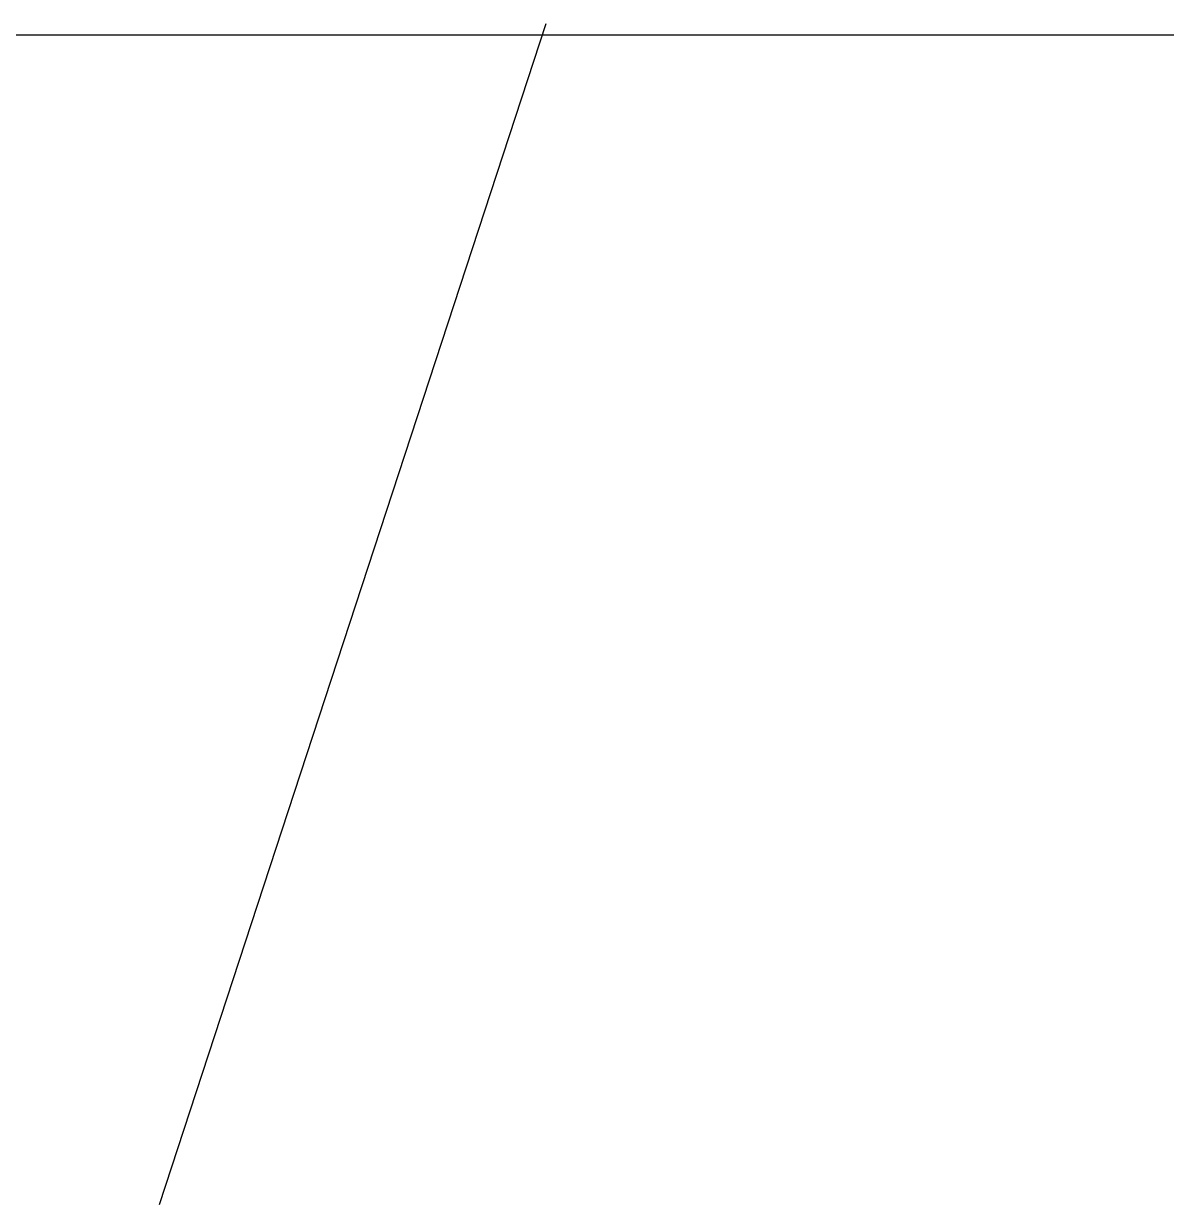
# Model space of a CAD drawing. Header units: millimetres. Extents: x 185 to 927, y 113 to 527.
# Drawn here: x 483.87 to 493.5, y 366.15 to 376.09 of the extents above; entities that cross this region are included whole.
import ezdxf

# ---------------------------------------------------------------- set-up
doc = ezdxf.new("R2010")
doc.units = ezdxf.units.MM

msp = doc.modelspace()

# ---------------------------------------------------------------- linework, layer by layer
for p, q in [((485.0163, 366.1493), (488.2725, 376.0931)), ((485.0163, 366.1493), (488.2725, 376.0931)), ((485.0163, 366.1493), (488.2725, 376.0931)), ((485.0163, 366.1493), (488.2725, 376.0931)), ((485.0163, 366.1493), (488.2725, 376.0931)), ((485.0163, 366.1493), (488.2725, 376.0931)), ((485.0163, 366.1493), (488.2725, 376.0931)), ((485.0163, 366.1493), (488.2725, 376.0931)), ((485.0163, 366.1493), (488.2725, 376.0931)), ((485.0163, 366.1493), (488.2725, 376.0931)), ((485.0163, 366.1493), (488.2725, 376.0931)), ((485.0163, 366.1493), (488.2725, 376.0931)), ((485.0163, 366.1493), (488.2725, 376.0931)), ((485.0163, 366.1493), (488.2725, 376.0931)), ((485.0163, 366.1493), (488.2725, 376.0931)), ((485.0163, 366.1493), (488.2725, 376.0931)), ((485.0163, 366.1493), (488.2725, 376.0931)), ((485.0163, 366.1493), (488.2725, 376.0931)), ((485.0163, 366.1493), (488.2725, 376.0931)), ((485.0163, 366.1493), (488.2725, 376.0931)), ((485.0163, 366.1493), (488.2725, 376.0931)), ((485.0163, 366.1493), (488.2725, 376.0931)), ((485.0163, 366.1493), (488.2725, 376.0931)), ((485.0163, 366.1493), (488.2725, 376.0931)), ((485.0163, 366.1493), (488.2725, 376.0931)), ((485.0163, 366.1493), (488.2725, 376.0931)), ((485.0163, 366.1493), (488.2725, 376.0931)), ((485.0163, 366.1493), (488.2725, 376.0931)), ((485.0163, 366.1493), (488.2725, 376.0931)), ((485.0163, 366.1493), (488.2725, 376.0931)), ((485.0163, 366.1493), (488.2725, 376.0931)), ((485.0163, 366.1493), (488.2725, 376.0931)), ((485.0163, 366.1493), (488.2725, 376.0931)), ((485.0163, 366.1493), (488.2725, 376.0931)), ((485.0163, 366.1493), (488.2725, 376.0931)), ((485.0163, 366.1493), (488.2725, 376.0931)), ((485.0163, 366.1493), (488.2725, 376.0931)), ((485.0163, 366.1493), (488.2725, 376.0931)), ((485.0163, 366.1493), (488.2725, 376.0931)), ((485.0163, 366.1493), (488.2725, 376.0931)), ((485.0163, 366.1493), (488.2725, 376.0931)), ((485.0163, 366.1493), (488.2725, 376.0931)), ((485.0163, 366.1493), (488.2725, 376.0931)), ((485.0163, 366.1493), (488.2725, 376.0931)), ((485.0163, 366.1493), (488.2725, 376.0931)), ((485.0163, 366.1493), (488.2725, 376.0931)), ((485.0163, 366.1493), (488.2725, 376.0931)), ((485.0163, 366.1493), (488.2725, 376.0931)), ((485.0163, 366.1493), (488.2725, 376.0931)), ((485.0163, 366.1493), (488.2725, 376.0931)), ((485.0163, 366.1493), (488.2725, 376.0931)), ((485.0163, 366.1493), (488.2725, 376.0931)), ((485.0163, 366.1493), (488.2725, 376.0931)), ((485.0163, 366.1493), (488.2725, 376.0931)), ((485.0163, 366.1493), (488.2725, 376.0931)), ((485.0163, 366.1493), (488.2725, 376.0931)), ((485.0163, 366.1493), (488.2725, 376.0931)), ((485.0163, 366.1493), (488.2725, 376.0931)), ((485.0163, 366.1493), (488.2725, 376.0931)), ((485.0163, 366.1493), (488.2725, 376.0931)), ((485.0163, 366.1493), (488.2725, 376.0931)), ((485.0163, 366.1493), (488.2725, 376.0931)), ((485.0163, 366.1493), (488.2725, 376.0931)), ((485.0163, 366.1493), (488.2725, 376.0931)), ((485.0163, 366.1493), (488.2725, 376.0931)), ((485.0163, 366.1493), (488.2725, 376.0931)), ((485.0163, 366.1493), (488.2725, 376.0931)), ((485.0163, 366.1493), (488.2725, 376.0931)), ((485.0163, 366.1493), (488.2725, 376.0931)), ((485.0163, 366.1493), (488.2725, 376.0931)), ((485.0163, 366.1493), (488.2725, 376.0931)), ((485.0163, 366.1493), (488.2725, 376.0931)), ((485.0163, 366.1493), (488.2725, 376.0931)), ((485.0163, 366.1493), (488.2725, 376.0931)), ((485.0163, 366.1493), (488.2725, 376.0931)), ((485.0163, 366.1493), (488.2725, 376.0931)), ((485.0163, 366.1493), (488.2725, 376.0931)), ((485.0163, 366.1493), (488.2725, 376.0931)), ((485.0163, 366.1493), (488.2725, 376.0931)), ((485.0163, 366.1493), (488.2725, 376.0931)), ((485.0163, 366.1493), (488.2725, 376.0931)), ((485.0163, 366.1493), (488.2725, 376.0931)), ((485.0163, 366.1493), (488.2725, 376.0931)), ((485.0163, 366.1493), (488.2725, 376.0931)), ((485.0163, 366.1493), (488.2725, 376.0931)), ((485.0163, 366.1493), (488.2725, 376.0931)), ((485.0163, 366.1493), (488.2725, 376.0931)), ((485.0163, 366.1493), (488.2725, 376.0931)), ((485.0163, 366.1493), (488.2725, 376.0931)), ((485.0163, 366.1493), (488.2725, 376.0931)), ((485.0163, 366.1493), (488.2725, 376.0931)), ((485.0163, 366.1493), (488.2725, 376.0931)), ((485.0163, 366.1493), (488.2725, 376.0931)), ((485.0163, 366.1493), (488.2725, 376.0931)), ((485.0163, 366.1493), (488.2725, 376.0931)), ((485.0163, 366.1493), (488.2725, 376.0931)), ((485.0163, 366.1493), (488.2725, 376.0931)), ((485.0163, 366.1493), (488.2725, 376.0931)), ((485.0163, 366.1493), (488.2725, 376.0931)), ((485.0163, 366.1493), (488.2725, 376.0931)), ((485.0163, 366.1493), (488.2725, 376.0931)), ((485.0163, 366.1493), (488.2725, 376.0931)), ((485.0163, 366.1493), (488.2725, 376.0931)), ((485.0163, 366.1493), (488.2725, 376.0931)), ((485.0163, 366.1493), (488.2725, 376.0931)), ((485.0163, 366.1493), (488.2725, 376.0931)), ((485.0163, 366.1493), (488.2725, 376.0931)), ((485.0163, 366.1493), (488.2725, 376.0931)), ((485.0163, 366.1493), (488.2725, 376.0931)), ((485.0163, 366.1493), (488.2725, 376.0931)), ((485.0163, 366.1493), (488.2725, 376.0931)), ((485.0163, 366.1493), (488.2725, 376.0931)), ((485.0163, 366.1493), (488.2725, 376.0931)), ((485.0163, 366.1493), (488.2725, 376.0931)), ((485.0163, 366.1493), (488.2725, 376.0931)), ((485.0163, 366.1493), (488.2725, 376.0931)), ((485.0163, 366.1493), (488.2725, 376.0931)), ((485.0163, 366.1493), (488.2725, 376.0931)), ((485.0163, 366.1493), (488.2725, 376.0931)), ((485.0163, 366.1493), (488.2725, 376.0931)), ((485.0163, 366.1493), (488.2725, 376.0931)), ((485.0163, 366.1493), (488.2725, 376.0931)), ((485.0163, 366.1493), (488.2725, 376.0931)), ((485.0163, 366.1493), (488.2725, 376.0931)), ((485.0163, 366.1493), (488.2725, 376.0931)), ((485.0163, 366.1493), (488.2725, 376.0931)), ((485.0163, 366.1493), (488.2725, 376.0931)), ((485.0163, 366.1493), (488.2725, 376.0931)), ((485.0163, 366.1493), (488.2725, 376.0931)), ((485.0163, 366.1493), (488.2725, 376.0931)), ((485.0163, 366.1493), (488.2725, 376.0931)), ((485.0163, 366.1493), (488.2725, 376.0931)), ((485.0163, 366.1493), (488.2725, 376.0931)), ((485.0163, 366.1493), (488.2725, 376.0931)), ((485.0163, 366.1493), (488.2725, 376.0931)), ((485.0163, 366.1493), (488.2725, 376.0931)), ((485.0163, 366.1493), (488.2725, 376.0931)), ((485.0163, 366.1493), (488.2725, 376.0931)), ((485.0163, 366.1493), (488.2725, 376.0931)), ((485.0163, 366.1493), (488.2725, 376.0931)), ((485.0163, 366.1493), (488.2725, 376.0931)), ((485.0163, 366.1493), (488.2725, 376.0931)), ((485.0163, 366.1493), (488.2725, 376.0931)), ((485.0163, 366.1493), (488.2725, 376.0931)), ((485.0163, 366.1493), (488.2725, 376.0931)), ((485.0163, 366.1493), (488.2725, 376.0931)), ((485.0163, 366.1493), (488.2725, 376.0931)), ((485.0163, 366.1493), (488.2725, 376.0931)), ((485.0163, 366.1493), (488.2725, 376.0931)), ((485.0163, 366.1493), (488.2725, 376.0931)), ((485.0163, 366.1493), (488.2725, 376.0931)), ((485.0163, 366.1493), (488.2725, 376.0931)), ((485.0163, 366.1493), (488.2725, 376.0931)), ((485.0163, 366.1493), (488.2725, 376.0931)), ((485.0163, 366.1493), (488.2725, 376.0931)), ((485.0163, 366.1493), (488.2725, 376.0931)), ((485.0163, 366.1493), (488.2725, 376.0931)), ((485.0163, 366.1493), (488.2725, 376.0931)), ((485.0163, 366.1493), (488.2725, 376.0931)), ((485.0163, 366.1493), (488.2725, 376.0931)), ((485.0163, 366.1493), (488.2725, 376.0931)), ((485.0163, 366.1493), (488.2725, 376.0931)), ((485.0163, 366.1493), (488.2725, 376.0931)), ((485.0163, 366.1493), (488.2725, 376.0931)), ((485.0163, 366.1493), (488.2725, 376.0931)), ((485.0163, 366.1493), (488.2725, 376.0931)), ((485.0163, 366.1493), (488.2725, 376.0931)), ((485.0163, 366.1493), (488.2725, 376.0931)), ((485.0163, 366.1493), (488.2725, 376.0931)), ((485.0163, 366.1493), (488.2725, 376.0931)), ((485.0163, 366.1493), (488.2725, 376.0931)), ((485.0163, 366.1493), (488.2725, 376.0931)), ((485.0163, 366.1493), (488.2725, 376.0931)), ((485.0163, 366.1493), (488.2725, 376.0931)), ((485.0163, 366.1493), (488.2725, 376.0931)), ((485.0163, 366.1493), (488.2725, 376.0931)), ((485.0163, 366.1493), (488.2725, 376.0931)), ((485.0163, 366.1493), (488.2725, 376.0931)), ((485.0163, 366.1493), (488.2725, 376.0931)), ((485.0163, 366.1493), (488.2725, 376.0931)), ((485.0163, 366.1493), (488.2725, 376.0931)), ((485.0163, 366.1493), (488.2725, 376.0931)), ((485.0163, 366.1493), (488.2725, 376.0931)), ((485.0163, 366.1493), (488.2725, 376.0931)), ((485.0163, 366.1493), (488.2725, 376.0931)), ((485.0163, 366.1493), (488.2725, 376.0931)), ((485.0163, 366.1493), (488.2725, 376.0931)), ((485.0163, 366.1493), (488.2725, 376.0931)), ((485.0163, 366.1493), (488.2725, 376.0931)), ((485.0163, 366.1493), (488.2725, 376.0931)), ((485.0163, 366.1493), (488.2725, 376.0931)), ((485.0163, 366.1493), (488.2725, 376.0931)), ((485.0163, 366.1493), (488.2725, 376.0931)), ((485.0163, 366.1493), (488.2725, 376.0931)), ((485.0163, 366.1493), (488.2725, 376.0931)), ((485.0163, 366.1493), (488.2725, 376.0931)), ((485.0163, 366.1493), (488.2725, 376.0931)), ((485.0163, 366.1493), (488.2725, 376.0931)), ((485.0163, 366.1493), (488.2725, 376.0931)), ((485.0163, 366.1493), (488.2725, 376.0931)), ((485.0163, 366.1493), (488.2725, 376.0931)), ((485.0163, 366.1493), (488.2725, 376.0931)), ((485.0163, 366.1493), (488.2725, 376.0931)), ((485.0163, 366.1493), (488.2725, 376.0931)), ((485.0163, 366.1493), (488.2725, 376.0931)), ((485.0163, 366.1493), (488.2725, 376.0931)), ((485.0163, 366.1493), (488.2725, 376.0931)), ((485.0163, 366.1493), (488.2725, 376.0931)), ((485.0163, 366.1493), (488.2725, 376.0931)), ((485.0163, 366.1493), (488.2725, 376.0931)), ((485.0163, 366.1493), (488.2725, 376.0931)), ((485.0163, 366.1493), (488.2725, 376.0931)), ((485.0163, 366.1493), (488.2725, 376.0931)), ((485.0163, 366.1493), (488.2725, 376.0931)), ((485.0163, 366.1493), (488.2725, 376.0931)), ((485.0163, 366.1493), (488.2725, 376.0931)), ((485.0163, 366.1493), (488.2725, 376.0931)), ((485.0163, 366.1493), (488.2725, 376.0931)), ((485.0163, 366.1493), (488.2725, 376.0931)), ((485.0163, 366.1493), (488.2725, 376.0931)), ((485.0163, 366.1493), (488.2725, 376.0931)), ((485.0163, 366.1493), (488.2725, 376.0931)), ((485.0163, 366.1493), (488.2725, 376.0931)), ((485.0163, 366.1493), (488.2725, 376.0931)), ((485.0163, 366.1493), (488.2725, 376.0931)), ((485.0163, 366.1493), (488.2725, 376.0931)), ((485.0163, 366.1493), (488.2725, 376.0931)), ((485.0163, 366.1493), (488.2725, 376.0931)), ((485.0163, 366.1493), (488.2725, 376.0931)), ((485.0163, 366.1493), (488.2725, 376.0931)), ((485.0163, 366.1493), (488.2725, 376.0931)), ((485.0163, 366.1493), (488.2725, 376.0931)), ((485.0163, 366.1493), (488.2725, 376.0931)), ((485.0163, 366.1493), (488.2725, 376.0931)), ((485.0163, 366.1493), (488.2725, 376.0931)), ((485.0163, 366.1493), (488.2725, 376.0931)), ((485.0163, 366.1493), (488.2725, 376.0931)), ((485.0163, 366.1493), (488.2725, 376.0931)), ((485.0163, 366.1493), (488.2725, 376.0931)), ((485.0163, 366.1493), (488.2725, 376.0931)), ((485.0163, 366.1493), (488.2725, 376.0931)), ((485.0163, 366.1493), (488.2725, 376.0931)), ((485.0163, 366.1493), (488.2725, 376.0931)), ((485.0163, 366.1493), (488.2725, 376.0931)), ((485.0163, 366.1493), (488.2725, 376.0931)), ((485.0163, 366.1493), (488.2725, 376.0931)), ((485.0163, 366.1493), (488.2725, 376.0931)), ((485.0163, 366.1493), (488.2725, 376.0931)), ((485.0163, 366.1493), (488.2725, 376.0931)), ((485.0163, 366.1493), (488.2725, 376.0931)), ((485.0163, 366.1493), (488.2725, 376.0931)), ((485.0163, 366.1493), (488.2725, 376.0931)), ((485.0163, 366.1493), (488.2725, 376.0931)), ((485.0163, 366.1493), (488.2725, 376.0931)), ((485.0163, 366.1493), (488.2725, 376.0931)), ((485.0163, 366.1493), (488.2725, 376.0931)), ((485.0163, 366.1493), (488.2725, 376.0931)), ((485.0163, 366.1493), (488.2725, 376.0931)), ((485.0163, 366.1493), (488.2725, 376.0931)), ((485.0163, 366.1493), (488.2725, 376.0931)), ((485.0163, 366.1493), (488.2725, 376.0931)), ((485.0163, 366.1493), (488.2725, 376.0931)), ((485.0163, 366.1493), (488.2725, 376.0931)), ((485.0163, 366.1493), (488.2725, 376.0931)), ((485.0163, 366.1493), (488.2725, 376.0931)), ((485.0163, 366.1493), (488.2725, 376.0931)), ((485.0163, 366.1493), (488.2725, 376.0931)), ((485.0163, 366.1493), (488.2725, 376.0931)), ((485.0163, 366.1493), (488.2725, 376.0931)), ((485.0163, 366.1493), (488.2725, 376.0931)), ((485.0163, 366.1493), (488.2725, 376.0931)), ((485.0163, 366.1493), (488.2725, 376.0931)), ((485.0163, 366.1493), (488.2725, 376.0931)), ((485.0163, 366.1493), (488.2725, 376.0931)), ((485.0163, 366.1493), (488.2725, 376.0931)), ((485.0163, 366.1493), (488.2725, 376.0931)), ((485.0163, 366.1493), (488.2725, 376.0931)), ((485.0163, 366.1493), (488.2725, 376.0931)), ((485.0163, 366.1493), (488.2725, 376.0931)), ((485.0163, 366.1493), (488.2725, 376.0931)), ((485.0163, 366.1493), (488.2725, 376.0931)), ((485.0163, 366.1493), (488.2725, 376.0931)), ((485.0163, 366.1493), (488.2725, 376.0931)), ((485.0163, 366.1493), (488.2725, 376.0931)), ((485.0163, 366.1493), (488.2725, 376.0931)), ((485.0163, 366.1493), (488.2725, 376.0931)), ((485.0163, 366.1493), (488.2725, 376.0931)), ((485.0163, 366.1493), (488.2725, 376.0931)), ((485.0163, 366.1493), (488.2725, 376.0931)), ((485.0163, 366.1493), (488.2725, 376.0931)), ((485.0163, 366.1493), (488.2725, 376.0931)), ((485.0163, 366.1493), (488.2725, 376.0931)), ((485.0163, 366.1493), (488.2725, 376.0931)), ((485.0163, 366.1493), (488.2725, 376.0931)), ((485.0163, 366.1493), (488.2725, 376.0931)), ((485.0163, 366.1493), (488.2725, 376.0931)), ((485.0163, 366.1493), (488.2725, 376.0931)), ((485.0163, 366.1493), (488.2725, 376.0931)), ((485.0163, 366.1493), (488.2725, 376.0931)), ((485.0163, 366.1493), (488.2725, 376.0931)), ((485.0163, 366.1493), (488.2725, 376.0931)), ((485.0163, 366.1493), (488.2725, 376.0931)), ((485.0163, 366.1493), (488.2725, 376.0931)), ((485.0163, 366.1493), (488.2725, 376.0931)), ((485.0163, 366.1493), (488.2725, 376.0931)), ((485.0163, 366.1493), (488.2725, 376.0931)), ((485.0163, 366.1493), (488.2725, 376.0931)), ((485.0163, 366.1493), (488.2725, 376.0931)), ((485.0163, 366.1493), (488.2725, 376.0931)), ((485.0163, 366.1493), (488.2725, 376.0931)), ((485.0163, 366.1493), (488.2725, 376.0931)), ((485.0163, 366.1493), (488.2725, 376.0931)), ((485.0163, 366.1493), (488.2725, 376.0931)), ((485.0163, 366.1493), (488.2725, 376.0931)), ((485.0163, 366.1493), (488.2725, 376.0931)), ((485.0163, 366.1493), (488.2725, 376.0931)), ((485.0163, 366.1493), (488.2725, 376.0931)), ((485.0163, 366.1493), (488.2725, 376.0931)), ((485.0163, 366.1493), (488.2725, 376.0931)), ((485.0163, 366.1493), (488.2725, 376.0931)), ((485.0163, 366.1493), (488.2725, 376.0931)), ((485.0163, 366.1493), (488.2725, 376.0931)), ((485.0163, 366.1493), (488.2725, 376.0931)), ((485.0163, 366.1493), (488.2725, 376.0931)), ((485.0163, 366.1493), (488.2725, 376.0931)), ((485.0163, 366.1493), (488.2725, 376.0931)), ((485.0163, 366.1493), (488.2725, 376.0931)), ((485.0163, 366.1493), (488.2725, 376.0931)), ((485.0163, 366.1493), (488.2725, 376.0931)), ((485.0163, 366.1493), (488.2725, 376.0931)), ((485.0163, 366.1493), (488.2725, 376.0931)), ((485.0163, 366.1493), (488.2725, 376.0931)), ((485.0163, 366.1493), (488.2725, 376.0931)), ((485.0163, 366.1493), (488.2725, 376.0931)), ((485.0163, 366.1493), (488.2725, 376.0931)), ((485.0163, 366.1493), (488.2725, 376.0931)), ((485.0163, 366.1493), (488.2725, 376.0931)), ((485.0163, 366.1493), (488.2725, 376.0931)), ((485.0163, 366.1493), (488.2725, 376.0931)), ((485.0163, 366.1493), (488.2725, 376.0931)), ((485.0163, 366.1493), (488.2725, 376.0931)), ((485.0163, 366.1493), (488.2725, 376.0931)), ((485.0163, 366.1493), (488.2725, 376.0931)), ((485.0163, 366.1493), (488.2725, 376.0931)), ((485.0163, 366.1493), (488.2725, 376.0931)), ((485.0163, 366.1493), (488.2725, 376.0931)), ((485.0163, 366.1493), (488.2725, 376.0931)), ((485.0163, 366.1493), (488.2725, 376.0931)), ((485.0163, 366.1493), (488.2725, 376.0931)), ((485.0163, 366.1493), (488.2725, 376.0931)), ((485.0163, 366.1493), (488.2725, 376.0931)), ((485.0163, 366.1493), (488.2725, 376.0931)), ((485.0163, 366.1493), (488.2725, 376.0931)), ((485.0163, 366.1493), (488.2725, 376.0931)), ((485.0163, 366.1493), (488.2725, 376.0931)), ((485.0163, 366.1493), (488.2725, 376.0931)), ((485.0163, 366.1493), (488.2725, 376.0931)), ((485.0163, 366.1493), (488.2725, 376.0931)), ((485.0163, 366.1493), (488.2725, 376.0931)), ((485.0163, 366.1493), (488.2725, 376.0931)), ((485.0163, 366.1493), (488.2725, 376.0931)), ((485.0163, 366.1493), (488.2725, 376.0931)), ((485.0163, 366.1493), (488.2725, 376.0931)), ((485.0163, 366.1493), (488.2725, 376.0931)), ((485.0163, 366.1493), (488.2725, 376.0931)), ((485.0163, 366.1493), (488.2725, 376.0931)), ((485.0163, 366.1493), (488.2725, 376.0931)), ((485.0163, 366.1493), (488.2725, 376.0931)), ((485.0163, 366.1493), (488.2725, 376.0931)), ((485.0163, 366.1493), (488.2725, 376.0931)), ((485.0163, 366.1493), (488.2725, 376.0931)), ((485.0163, 366.1493), (488.2725, 376.0931)), ((485.0163, 366.1493), (488.2725, 376.0931)), ((485.0163, 366.1493), (488.2725, 376.0931)), ((485.0163, 366.1493), (488.2725, 376.0931)), ((485.0163, 366.1493), (488.2725, 376.0931)), ((485.0163, 366.1493), (488.2725, 376.0931)), ((485.0163, 366.1493), (488.2725, 376.0931)), ((485.0163, 366.1493), (488.2725, 376.0931)), ((485.0163, 366.1493), (488.2725, 376.0931)), ((485.0163, 366.1493), (488.2725, 376.0931)), ((485.0163, 366.1493), (488.2725, 376.0931)), ((485.0163, 366.1493), (488.2725, 376.0931)), ((485.0163, 366.1493), (488.2725, 376.0931)), ((485.0163, 366.1493), (488.2725, 376.0931)), ((485.0163, 366.1493), (488.2725, 376.0931)), ((485.0163, 366.1493), (488.2725, 376.0931)), ((485.0163, 366.1493), (488.2725, 376.0931)), ((485.0163, 366.1493), (488.2725, 376.0931)), ((485.0163, 366.1493), (488.2725, 376.0931)), ((485.0163, 366.1493), (488.2725, 376.0931)), ((485.0163, 366.1493), (488.2725, 376.0931)), ((485.0163, 366.1493), (488.2725, 376.0931)), ((485.0163, 366.1493), (488.2725, 376.0931)), ((485.0163, 366.1493), (488.2725, 376.0931)), ((485.0163, 366.1493), (488.2725, 376.0931)), ((485.0163, 366.1493), (488.2725, 376.0931)), ((485.0163, 366.1493), (488.2725, 376.0931)), ((485.0163, 366.1493), (488.2725, 376.0931)), ((485.0163, 366.1493), (488.2725, 376.0931)), ((485.0163, 366.1493), (488.2725, 376.0931)), ((485.0163, 366.1493), (488.2725, 376.0931)), ((485.0163, 366.1493), (488.2725, 376.0931)), ((485.0163, 366.1493), (488.2725, 376.0931)), ((485.0163, 366.1493), (488.2725, 376.0931)), ((485.0163, 366.1493), (488.2725, 376.0931)), ((485.0163, 366.1493), (488.2725, 376.0931)), ((485.0163, 366.1493), (488.2725, 376.0931)), ((485.0163, 366.1493), (488.2725, 376.0931)), ((485.0163, 366.1493), (488.2725, 376.0931)), ((485.0163, 366.1493), (488.2725, 376.0931)), ((485.0163, 366.1493), (488.2725, 376.0931)), ((485.0163, 366.1493), (488.2725, 376.0931)), ((485.0163, 366.1493), (488.2725, 376.0931)), ((485.0163, 366.1493), (488.2725, 376.0931)), ((485.0163, 366.1493), (488.2725, 376.0931)), ((485.0163, 366.1493), (488.2725, 376.0931)), ((485.0163, 366.1493), (488.2725, 376.0931)), ((485.0163, 366.1493), (488.2725, 376.0931)), ((485.0163, 366.1493), (488.2725, 376.0931)), ((485.0163, 366.1493), (488.2725, 376.0931)), ((485.0163, 366.1493), (488.2725, 376.0931)), ((485.0163, 366.1493), (488.2725, 376.0931)), ((485.0163, 366.1493), (488.2725, 376.0931)), ((485.0163, 366.1493), (488.2725, 376.0931)), ((485.0163, 366.1493), (488.2725, 376.0931)), ((485.0163, 366.1493), (488.2725, 376.0931)), ((485.0163, 366.1493), (488.2725, 376.0931)), ((485.0163, 366.1493), (488.2725, 376.0931)), ((485.0163, 366.1493), (488.2725, 376.0931)), ((485.0163, 366.1493), (488.2725, 376.0931)), ((485.0163, 366.1493), (488.2725, 376.0931)), ((485.0163, 366.1493), (488.2725, 376.0931)), ((485.0163, 366.1493), (488.2725, 376.0931)), ((485.0163, 366.1493), (488.2725, 376.0931)), ((485.0163, 366.1493), (488.2725, 376.0931)), ((485.0163, 366.1493), (488.2725, 376.0931)), ((485.0163, 366.1493), (488.2725, 376.0931)), ((485.0163, 366.1493), (488.2725, 376.0931)), ((485.0163, 366.1493), (488.2725, 376.0931)), ((485.0163, 366.1493), (488.2725, 376.0931)), ((485.0163, 366.1493), (488.2725, 376.0931)), ((485.0163, 366.1493), (488.2725, 376.0931)), ((485.0163, 366.1493), (488.2725, 376.0931)), ((485.0163, 366.1493), (488.2725, 376.0931)), ((485.0163, 366.1493), (488.2725, 376.0931)), ((485.0163, 366.1493), (488.2725, 376.0931)), ((485.0163, 366.1493), (488.2725, 376.0931)), ((485.0163, 366.1493), (488.2725, 376.0931)), ((485.0163, 366.1493), (488.2725, 376.0931)), ((485.0163, 366.1493), (488.2725, 376.0931)), ((485.0163, 366.1493), (488.2725, 376.0931)), ((485.0163, 366.1493), (488.2725, 376.0931)), ((485.0163, 366.1493), (488.2725, 376.0931)), ((485.0163, 366.1493), (488.2725, 376.0931)), ((485.0163, 366.1493), (488.2725, 376.0931)), ((485.0163, 366.1493), (488.2725, 376.0931)), ((485.0163, 366.1493), (488.2725, 376.0931)), ((485.0163, 366.1493), (488.2725, 376.0931)), ((485.0163, 366.1493), (488.2725, 376.0931)), ((485.0163, 366.1493), (488.2725, 376.0931)), ((485.0163, 366.1493), (488.2725, 376.0931)), ((485.0163, 366.1493), (488.2725, 376.0931)), ((485.0163, 366.1493), (488.2725, 376.0931)), ((485.0163, 366.1493), (488.2725, 376.0931)), ((485.0163, 366.1493), (488.2725, 376.0931)), ((485.0163, 366.1493), (488.2725, 376.0931)), ((485.0163, 366.1493), (488.2725, 376.0931)), ((485.0163, 366.1493), (488.2725, 376.0931)), ((485.0163, 366.1493), (488.2725, 376.0931)), ((485.0163, 366.1493), (488.2725, 376.0931)), ((485.0163, 366.1493), (488.2725, 376.0931)), ((485.0163, 366.1493), (488.2725, 376.0931)), ((485.0163, 366.1493), (488.2725, 376.0931)), ((485.0163, 366.1493), (488.2725, 376.0931)), ((485.0163, 366.1493), (488.2725, 376.0931)), ((485.0163, 366.1493), (488.2725, 376.0931)), ((485.0163, 366.1493), (488.2725, 376.0931)), ((485.0163, 366.1493), (488.2725, 376.0931)), ((485.0163, 366.1493), (488.2725, 376.0931)), ((485.0163, 366.1493), (488.2725, 376.0931)), ((485.0163, 366.1493), (488.2725, 376.0931)), ((485.0163, 366.1493), (488.2725, 376.0931)), ((485.0163, 366.1493), (488.2725, 376.0931)), ((485.0163, 366.1493), (488.2725, 376.0931)), ((485.0163, 366.1493), (488.2725, 376.0931)), ((485.0163, 366.1493), (488.2725, 376.0931)), ((485.0163, 366.1493), (488.2725, 376.0931)), ((485.0163, 366.1493), (488.2725, 376.0931)), ((485.0163, 366.1493), (488.2725, 376.0931)), ((485.0163, 366.1493), (488.2725, 376.0931)), ((485.0163, 366.1493), (488.2725, 376.0931)), ((485.0163, 366.1493), (488.2725, 376.0931)), ((485.0163, 366.1493), (488.2725, 376.0931)), ((485.0163, 366.1493), (488.2725, 376.0931)), ((485.0163, 366.1493), (488.2725, 376.0931)), ((485.0163, 366.1493), (488.2725, 376.0931)), ((485.0163, 366.1493), (488.2725, 376.0931)), ((485.0163, 366.1493), (488.2725, 376.0931)), ((485.0163, 366.1493), (488.2725, 376.0931)), ((485.0163, 366.1493), (488.2725, 376.0931)), ((485.0163, 366.1493), (488.2725, 376.0931)), ((485.0163, 366.1493), (488.2725, 376.0931)), ((485.0163, 366.1493), (488.2725, 376.0931)), ((485.0163, 366.1493), (488.2725, 376.0931)), ((485.0163, 366.1493), (488.2725, 376.0931)), ((485.0163, 366.1493), (488.2725, 376.0931)), ((485.0163, 366.1493), (488.2725, 376.0931)), ((485.0163, 366.1493), (488.2725, 376.0931)), ((485.0163, 366.1493), (488.2725, 376.0931)), ((485.0163, 366.1493), (488.2725, 376.0931)), ((485.0163, 366.1493), (488.2725, 376.0931)), ((485.0163, 366.1493), (488.2725, 376.0931)), ((485.0163, 366.1493), (488.2725, 376.0931)), ((485.0163, 366.1493), (488.2725, 376.0931)), ((485.0163, 366.1493), (488.2725, 376.0931)), ((485.0163, 366.1493), (488.2725, 376.0931)), ((485.0163, 366.1493), (488.2725, 376.0931)), ((485.0163, 366.1493), (488.2725, 376.0931)), ((485.0163, 366.1493), (488.2725, 376.0931)), ((485.0163, 366.1493), (488.2725, 376.0931)), ((485.0163, 366.1493), (488.2725, 376.0931)), ((485.0163, 366.1493), (488.2725, 376.0931)), ((485.0163, 366.1493), (488.2725, 376.0931)), ((485.0163, 366.1493), (488.2725, 376.0931)), ((485.0163, 366.1493), (488.2725, 376.0931)), ((485.0163, 366.1493), (488.2725, 376.0931)), ((485.0163, 366.1493), (488.2725, 376.0931)), ((485.0163, 366.1493), (488.2725, 376.0931)), ((485.0163, 366.1493), (488.2725, 376.0931)), ((485.0163, 366.1493), (488.2725, 376.0931)), ((485.0163, 366.1493), (488.2725, 376.0931)), ((485.0163, 366.1493), (488.2725, 376.0931)), ((485.0163, 366.1493), (488.2725, 376.0931)), ((485.0163, 366.1493), (488.2725, 376.0931)), ((485.0163, 366.1493), (488.2725, 376.0931)), ((485.0163, 366.1493), (488.2725, 376.0931)), ((485.0163, 366.1493), (488.2725, 376.0931)), ((485.0163, 366.1493), (488.2725, 376.0931)), ((485.0163, 366.1493), (488.2725, 376.0931)), ((485.0163, 366.1493), (488.2725, 376.0931)), ((485.0163, 366.1493), (488.2725, 376.0931)), ((485.0163, 366.1493), (488.2725, 376.0931)), ((485.0163, 366.1493), (488.2725, 376.0931)), ((485.0163, 366.1493), (488.2725, 376.0931)), ((485.0163, 366.1493), (488.2725, 376.0931)), ((485.0163, 366.1493), (488.2725, 376.0931)), ((485.0163, 366.1493), (488.2725, 376.0931)), ((485.0163, 366.1493), (488.2725, 376.0931)), ((485.0163, 366.1493), (488.2725, 376.0931)), ((485.0163, 366.1493), (488.2725, 376.0931)), ((485.0163, 366.1493), (488.2725, 376.0931)), ((485.0163, 366.1493), (488.2725, 376.0931)), ((485.0163, 366.1493), (488.2725, 376.0931)), ((485.0163, 366.1493), (488.2725, 376.0931)), ((485.0163, 366.1493), (488.2725, 376.0931)), ((485.0163, 366.1493), (488.2725, 376.0931)), ((485.0163, 366.1493), (488.2725, 376.0931)), ((485.0163, 366.1493), (488.2725, 376.0931)), ((485.0163, 366.1493), (488.2725, 376.0931)), ((485.0163, 366.1493), (488.2725, 376.0931)), ((485.0163, 366.1493), (488.2725, 376.0931)), ((485.0163, 366.1493), (488.2725, 376.0931)), ((485.0163, 366.1493), (488.2725, 376.0931)), ((485.0163, 366.1493), (488.2725, 376.0931)), ((485.0163, 366.1493), (488.2725, 376.0931)), ((485.0163, 366.1493), (488.2725, 376.0931)), ((485.0163, 366.1493), (488.2725, 376.0931)), ((485.0163, 366.1493), (488.2725, 376.0931)), ((485.0163, 366.1493), (488.2725, 376.0931)), ((485.0163, 366.1493), (488.2725, 376.0931)), ((485.0163, 366.1493), (488.2725, 376.0931)), ((485.0163, 366.1493), (488.2725, 376.0931)), ((485.0163, 366.1493), (488.2725, 376.0931)), ((485.0163, 366.1493), (488.2725, 376.0931)), ((485.0163, 366.1493), (488.2725, 376.0931)), ((485.0163, 366.1493), (488.2725, 376.0931)), ((485.0163, 366.1493), (488.2725, 376.0931)), ((485.0163, 366.1493), (488.2725, 376.0931)), ((485.0163, 366.1493), (488.2725, 376.0931)), ((485.0163, 366.1493), (488.2725, 376.0931)), ((485.0163, 366.1493), (488.2725, 376.0931)), ((485.0163, 366.1493), (488.2725, 376.0931)), ((485.0163, 366.1493), (488.2725, 376.0931)), ((485.0163, 366.1493), (488.2725, 376.0931)), ((485.0163, 366.1493), (488.2725, 376.0931)), ((485.0163, 366.1493), (488.2725, 376.0931)), ((485.0163, 366.1493), (488.2725, 376.0931)), ((485.0163, 366.1493), (488.2725, 376.0931)), ((485.0163, 366.1493), (488.2725, 376.0931)), ((485.0163, 366.1493), (488.2725, 376.0931)), ((485.0163, 366.1493), (488.2725, 376.0931)), ((485.0163, 366.1493), (488.2725, 376.0931)), ((485.0163, 366.1493), (488.2725, 376.0931)), ((485.0163, 366.1493), (488.2725, 376.0931)), ((485.0163, 366.1493), (488.2725, 376.0931)), ((485.0163, 366.1493), (488.2725, 376.0931)), ((485.0163, 366.1493), (488.2725, 376.0931)), ((485.0163, 366.1493), (488.2725, 376.0931)), ((485.0163, 366.1493), (488.2725, 376.0931)), ((485.0163, 366.1493), (488.2725, 376.0931)), ((485.0163, 366.1493), (488.2725, 376.0931)), ((485.0163, 366.1493), (488.2725, 376.0931)), ((485.0163, 366.1493), (488.2725, 376.0931)), ((485.0163, 366.1493), (488.2725, 376.0931)), ((485.0163, 366.1493), (488.2725, 376.0931)), ((485.0163, 366.1493), (488.2725, 376.0931)), ((485.0163, 366.1493), (488.2725, 376.0931)), ((485.0163, 366.1493), (488.2725, 376.0931)), ((485.0163, 366.1493), (488.2725, 376.0931)), ((485.0163, 366.1493), (488.2725, 376.0931)), ((485.0163, 366.1493), (488.2725, 376.0931)), ((485.0163, 366.1493), (488.2725, 376.0931)), ((485.0163, 366.1493), (488.2725, 376.0931)), ((485.0163, 366.1493), (488.2725, 376.0931)), ((485.0163, 366.1493), (488.2725, 376.0931)), ((485.0163, 366.1493), (488.2725, 376.0931)), ((485.0163, 366.1493), (488.2725, 376.0931)), ((485.0163, 366.1493), (488.2725, 376.0931)), ((485.0163, 366.1493), (488.2725, 376.0931)), ((485.0163, 366.1493), (488.2725, 376.0931)), ((485.0163, 366.1493), (488.2725, 376.0931)), ((485.0163, 366.1493), (488.2725, 376.0931)), ((485.0163, 366.1493), (488.2725, 376.0931)), ((485.0163, 366.1493), (488.2725, 376.0931)), ((485.0163, 366.1493), (488.2725, 376.0931)), ((485.0163, 366.1493), (488.2725, 376.0931)), ((485.0163, 366.1493), (488.2725, 376.0931)), ((485.0163, 366.1493), (488.2725, 376.0931)), ((485.0163, 366.1493), (488.2725, 376.0931)), ((485.0163, 366.1493), (488.2725, 376.0931)), ((485.0163, 366.1493), (488.2725, 376.0931)), ((485.0163, 366.1493), (488.2725, 376.0931)), ((485.0163, 366.1493), (488.2725, 376.0931)), ((485.0163, 366.1493), (488.2725, 376.0931)), ((485.0163, 366.1493), (488.2725, 376.0931)), ((485.0163, 366.1493), (488.2725, 376.0931)), ((485.0163, 366.1493), (488.2725, 376.0931)), ((485.0163, 366.1493), (488.2725, 376.0931)), ((485.0163, 366.1493), (488.2725, 376.0931)), ((485.0163, 366.1493), (488.2725, 376.0931)), ((485.0163, 366.1493), (488.2725, 376.0931)), ((485.0163, 366.1493), (488.2725, 376.0931)), ((485.0163, 366.1493), (488.2725, 376.0931)), ((485.0163, 366.1493), (488.2725, 376.0931)), ((485.0163, 366.1493), (488.2725, 376.0931)), ((485.0163, 366.1493), (488.2725, 376.0931)), ((485.0163, 366.1493), (488.2725, 376.0931)), ((485.0163, 366.1493), (488.2725, 376.0931)), ((485.0163, 366.1493), (488.2725, 376.0931)), ((485.0163, 366.1493), (488.2725, 376.0931)), ((485.0163, 366.1493), (488.2725, 376.0931)), ((485.0163, 366.1493), (488.2725, 376.0931)), ((485.0163, 366.1493), (488.2725, 376.0931)), ((485.0163, 366.1493), (488.2725, 376.0931)), ((485.0163, 366.1493), (488.2725, 376.0931)), ((485.0163, 366.1493), (488.2725, 376.0931)), ((485.0163, 366.1493), (488.2725, 376.0931)), ((485.0163, 366.1493), (488.2725, 376.0931)), ((485.0163, 366.1493), (488.2725, 376.0931)), ((485.0163, 366.1493), (488.2725, 376.0931)), ((485.0163, 366.1493), (488.2725, 376.0931)), ((485.0163, 366.1493), (488.2725, 376.0931)), ((485.0163, 366.1493), (488.2725, 376.0931)), ((485.0163, 366.1493), (488.2725, 376.0931)), ((485.0163, 366.1493), (488.2725, 376.0931)), ((485.0163, 366.1493), (488.2725, 376.0931)), ((485.0163, 366.1493), (488.2725, 376.0931)), ((485.0163, 366.1493), (488.2725, 376.0931)), ((485.0163, 366.1493), (488.2725, 376.0931)), ((485.0163, 366.1493), (488.2725, 376.0931)), ((485.0163, 366.1493), (488.2725, 376.0931)), ((485.0163, 366.1493), (488.2725, 376.0931)), ((485.0163, 366.1493), (488.2725, 376.0931)), ((485.0163, 366.1493), (488.2725, 376.0931)), ((485.0163, 366.1493), (488.2725, 376.0931)), ((485.0163, 366.1493), (488.2725, 376.0931)), ((485.0163, 366.1493), (488.2725, 376.0931)), ((485.0163, 366.1493), (488.2725, 376.0931)), ((485.0163, 366.1493), (488.2725, 376.0931)), ((485.0163, 366.1493), (488.2725, 376.0931)), ((485.0163, 366.1493), (488.2725, 376.0931)), ((485.0163, 366.1493), (488.2725, 376.0931)), ((485.0163, 366.1493), (488.2725, 376.0931)), ((485.0163, 366.1493), (488.2725, 376.0931)), ((485.0163, 366.1493), (488.2725, 376.0931)), ((485.0163, 366.1493), (488.2725, 376.0931)), ((485.0163, 366.1493), (488.2725, 376.0931)), ((485.0163, 366.1493), (488.2725, 376.0931)), ((485.0163, 366.1493), (488.2725, 376.0931)), ((485.0163, 366.1493), (488.2725, 376.0931)), ((485.0163, 366.1493), (488.2725, 376.0931)), ((485.0163, 366.1493), (488.2725, 376.0931)), ((485.0163, 366.1493), (488.2725, 376.0931)), ((485.0163, 366.1493), (488.2725, 376.0931)), ((485.0163, 366.1493), (488.2725, 376.0931)), ((485.0163, 366.1493), (488.2725, 376.0931)), ((485.0163, 366.1493), (488.2725, 376.0931)), ((485.0163, 366.1493), (488.2725, 376.0931)), ((485.0163, 366.1493), (488.2725, 376.0931)), ((485.0163, 366.1493), (488.2725, 376.0931)), ((485.0163, 366.1493), (488.2725, 376.0931)), ((485.0163, 366.1493), (488.2725, 376.0931)), ((485.0163, 366.1493), (488.2725, 376.0931)), ((485.0163, 366.1493), (488.2725, 376.0931)), ((485.0163, 366.1493), (488.2725, 376.0931)), ((485.0163, 366.1493), (488.2725, 376.0931)), ((485.0163, 366.1493), (488.2725, 376.0931)), ((485.0163, 366.1493), (488.2725, 376.0931)), ((485.0163, 366.1493), (488.2725, 376.0931)), ((485.0163, 366.1493), (488.2725, 376.0931)), ((485.0163, 366.1493), (488.2725, 376.0931)), ((485.0163, 366.1493), (488.2725, 376.0931)), ((485.0163, 366.1493), (488.2725, 376.0931)), ((485.0163, 366.1493), (488.2725, 376.0931)), ((485.0163, 366.1493), (488.2725, 376.0931)), ((485.0163, 366.1493), (488.2725, 376.0931)), ((485.0163, 366.1493), (488.2725, 376.0931)), ((485.0163, 366.1493), (488.2725, 376.0931)), ((485.0163, 366.1493), (488.2725, 376.0931)), ((485.0163, 366.1493), (488.2725, 376.0931)), ((485.0163, 366.1493), (488.2725, 376.0931)), ((485.0163, 366.1493), (488.2725, 376.0931)), ((485.0163, 366.1493), (488.2725, 376.0931)), ((485.0163, 366.1493), (488.2725, 376.0931)), ((485.0163, 366.1493), (488.2725, 376.0931)), ((485.0163, 366.1493), (488.2725, 376.0931)), ((485.0163, 366.1493), (488.2725, 376.0931)), ((485.0163, 366.1493), (488.2725, 376.0931)), ((485.0163, 366.1493), (488.2725, 376.0931)), ((485.0163, 366.1493), (488.2725, 376.0931)), ((485.0163, 366.1493), (488.2725, 376.0931)), ((485.0163, 366.1493), (488.2725, 376.0931)), ((485.0163, 366.1493), (488.2725, 376.0931)), ((485.0163, 366.1493), (488.2725, 376.0931)), ((485.0163, 366.1493), (488.2725, 376.0931)), ((485.0163, 366.1493), (488.2725, 376.0931)), ((485.0163, 366.1493), (488.2725, 376.0931)), ((485.0163, 366.1493), (488.2725, 376.0931)), ((485.0163, 366.1493), (488.2725, 376.0931)), ((485.0163, 366.1493), (488.2725, 376.0931)), ((485.0163, 366.1493), (488.2725, 376.0931)), ((485.0163, 366.1493), (488.2725, 376.0931)), ((485.0163, 366.1493), (488.2725, 376.0931)), ((485.0163, 366.1493), (488.2725, 376.0931)), ((485.0163, 366.1493), (488.2725, 376.0931)), ((485.0163, 366.1493), (488.2725, 376.0931)), ((485.0163, 366.1493), (488.2725, 376.0931)), ((485.0163, 366.1493), (488.2725, 376.0931)), ((485.0163, 366.1493), (488.2725, 376.0931)), ((485.0163, 366.1493), (488.2725, 376.0931)), ((485.0163, 366.1493), (488.2725, 376.0931)), ((485.0163, 366.1493), (488.2725, 376.0931)), ((485.0163, 366.1493), (488.2725, 376.0931)), ((485.0163, 366.1493), (488.2725, 376.0931)), ((485.0163, 366.1493), (488.2725, 376.0931)), ((485.0163, 366.1493), (488.2725, 376.0931)), ((485.0163, 366.1493), (488.2725, 376.0931)), ((485.0163, 366.1493), (488.2725, 376.0931)), ((485.0163, 366.1493), (488.2725, 376.0931)), ((485.0163, 366.1493), (488.2725, 376.0931)), ((485.0163, 366.1493), (488.2725, 376.0931)), ((485.0163, 366.1493), (488.2725, 376.0931)), ((485.0163, 366.1493), (488.2725, 376.0931)), ((485.0163, 366.1493), (488.2725, 376.0931)), ((485.0163, 366.1493), (488.2725, 376.0931)), ((485.0163, 366.1493), (488.2725, 376.0931)), ((485.0163, 366.1493), (488.2725, 376.0931)), ((485.0163, 366.1493), (488.2725, 376.0931)), ((485.0163, 366.1493), (488.2725, 376.0931)), ((485.0163, 366.1493), (488.2725, 376.0931)), ((485.0163, 366.1493), (488.2725, 376.0931)), ((485.0163, 366.1493), (488.2725, 376.0931)), ((485.0163, 366.1493), (488.2725, 376.0931)), ((485.0163, 366.1493), (488.2725, 376.0931)), ((485.0163, 366.1493), (488.2725, 376.0931)), ((485.0163, 366.1493), (488.2725, 376.0931)), ((485.0163, 366.1493), (488.2725, 376.0931)), ((485.0163, 366.1493), (488.2725, 376.0931)), ((485.0163, 366.1493), (488.2725, 376.0931)), ((485.0163, 366.1493), (488.2725, 376.0931)), ((485.0163, 366.1493), (488.2725, 376.0931)), ((485.0163, 366.1493), (488.2725, 376.0931)), ((485.0163, 366.1493), (488.2725, 376.0931)), ((485.0163, 366.1493), (488.2725, 376.0931)), ((485.0163, 366.1493), (488.2725, 376.0931)), ((485.0163, 366.1493), (488.2725, 376.0931)), ((485.0163, 366.1493), (488.2725, 376.0931)), ((485.0163, 366.1493), (488.2725, 376.0931)), ((485.0163, 366.1493), (488.2725, 376.0931)), ((485.0163, 366.1493), (488.2725, 376.0931)), ((485.0163, 366.1493), (488.2725, 376.0931)), ((485.0163, 366.1493), (488.2725, 376.0931)), ((485.0163, 366.1493), (488.2725, 376.0931)), ((485.0163, 366.1493), (488.2725, 376.0931)), ((485.0163, 366.1493), (488.2725, 376.0931)), ((485.0163, 366.1493), (488.2725, 376.0931)), ((485.0163, 366.1493), (488.2725, 376.0931)), ((485.0163, 366.1493), (488.2725, 376.0931)), ((485.0163, 366.1493), (488.2725, 376.0931)), ((485.0163, 366.1493), (488.2725, 376.0931)), ((485.0163, 366.1493), (488.2725, 376.0931)), ((485.0163, 366.1493), (488.2725, 376.0931)), ((485.0163, 366.1493), (488.2725, 376.0931)), ((485.0163, 366.1493), (488.2725, 376.0931)), ((485.0163, 366.1493), (488.2725, 376.0931)), ((485.0163, 366.1493), (488.2725, 376.0931)), ((485.0163, 366.1493), (488.2725, 376.0931)), ((485.0163, 366.1493), (488.2725, 376.0931)), ((485.0163, 366.1493), (488.2725, 376.0931)), ((485.0163, 366.1493), (488.2725, 376.0931)), ((485.0163, 366.1493), (488.2725, 376.0931)), ((485.0163, 366.1493), (488.2725, 376.0931)), ((485.0163, 366.1493), (488.2725, 376.0931)), ((485.0163, 366.1493), (488.2725, 376.0931)), ((485.0163, 366.1493), (488.2725, 376.0931)), ((485.0163, 366.1493), (488.2725, 376.0931)), ((485.0163, 366.1493), (488.2725, 376.0931)), ((485.0163, 366.1493), (488.2725, 376.0931)), ((485.0163, 366.1493), (488.2725, 376.0931)), ((485.0163, 366.1493), (488.2725, 376.0931)), ((485.0163, 366.1493), (488.2725, 376.0931)), ((485.0163, 366.1493), (488.2725, 376.0931)), ((485.0163, 366.1493), (488.2725, 376.0931)), ((485.0163, 366.1493), (488.2725, 376.0931)), ((485.0163, 366.1493), (488.2725, 376.0931)), ((485.0163, 366.1493), (488.2725, 376.0931)), ((485.0163, 366.1493), (488.2725, 376.0931)), ((485.0163, 366.1493), (488.2725, 376.0931)), ((485.0163, 366.1493), (488.2725, 376.0931)), ((485.0163, 366.1493), (488.2725, 376.0931)), ((485.0163, 366.1493), (488.2725, 376.0931)), ((485.0163, 366.1493), (488.2725, 376.0931)), ((485.0163, 366.1493), (488.2725, 376.0931)), ((485.0163, 366.1493), (488.2725, 376.0931)), ((485.0163, 366.1493), (488.2725, 376.0931)), ((485.0163, 366.1493), (488.2725, 376.0931)), ((485.0163, 366.1493), (488.2725, 376.0931)), ((485.0163, 366.1493), (488.2725, 376.0931)), ((485.0163, 366.1493), (488.2725, 376.0931)), ((485.0163, 366.1493), (488.2725, 376.0931)), ((485.0163, 366.1493), (488.2725, 376.0931)), ((485.0163, 366.1493), (488.2725, 376.0931)), ((485.0163, 366.1493), (488.2725, 376.0931)), ((485.0163, 366.1493), (488.2725, 376.0931)), ((485.0163, 366.1493), (488.2725, 376.0931)), ((485.0163, 366.1493), (488.2725, 376.0931)), ((485.0163, 366.1493), (488.2725, 376.0931)), ((485.0163, 366.1493), (488.2725, 376.0931)), ((485.0163, 366.1493), (488.2725, 376.0931)), ((485.0163, 366.1493), (488.2725, 376.0931)), ((485.0163, 366.1493), (488.2725, 376.0931)), ((485.0163, 366.1493), (488.2725, 376.0931)), ((485.0163, 366.1493), (488.2725, 376.0931)), ((485.0163, 366.1493), (488.2725, 376.0931)), ((485.0163, 366.1493), (488.2725, 376.0931)), ((485.0163, 366.1493), (488.2725, 376.0931)), ((485.0163, 366.1493), (488.2725, 376.0931)), ((485.0163, 366.1493), (488.2725, 376.0931)), ((485.0163, 366.1493), (488.2725, 376.0931)), ((485.0163, 366.1493), (488.2725, 376.0931)), ((485.0163, 366.1493), (488.2725, 376.0931)), ((485.0163, 366.1493), (488.2725, 376.0931)), ((485.0163, 366.1493), (488.2725, 376.0931)), ((485.0163, 366.1493), (488.2725, 376.0931)), ((485.0163, 366.1493), (488.2725, 376.0931)), ((485.0163, 366.1493), (488.2725, 376.0931)), ((485.0163, 366.1493), (488.2725, 376.0931)), ((485.0163, 366.1493), (488.2725, 376.0931)), ((485.0163, 366.1493), (488.2725, 376.0931)), ((485.0163, 366.1493), (488.2725, 376.0931)), ((485.0163, 366.1493), (488.2725, 376.0931)), ((485.0163, 366.1493), (488.2725, 376.0931)), ((485.0163, 366.1493), (488.2725, 376.0931)), ((485.0163, 366.1493), (488.2725, 376.0931)), ((485.0163, 366.1493), (488.2725, 376.0931)), ((485.0163, 366.1493), (488.2725, 376.0931)), ((485.0163, 366.1493), (488.2725, 376.0931)), ((485.0163, 366.1493), (488.2725, 376.0931)), ((485.0163, 366.1493), (488.2725, 376.0931)), ((485.0163, 366.1493), (488.2725, 376.0931)), ((485.0163, 366.1493), (488.2725, 376.0931)), ((485.0163, 366.1493), (488.2725, 376.0931)), ((485.0163, 366.1493), (488.2725, 376.0931)), ((485.0163, 366.1493), (488.2725, 376.0931)), ((485.0163, 366.1493), (488.2725, 376.0931)), ((485.0163, 366.1493), (488.2725, 376.0931)), ((485.0163, 366.1493), (488.2725, 376.0931)), ((485.0163, 366.1493), (488.2725, 376.0931)), ((485.0163, 366.1493), (488.2725, 376.0931)), ((485.0163, 366.1493), (488.2725, 376.0931)), ((485.0163, 366.1493), (488.2725, 376.0931)), ((485.0163, 366.1493), (488.2725, 376.0931)), ((485.0163, 366.1493), (488.2725, 376.0931)), ((485.0163, 366.1493), (488.2725, 376.0931)), ((485.0163, 366.1493), (488.2725, 376.0931)), ((485.0163, 366.1493), (488.2725, 376.0931)), ((485.0163, 366.1493), (488.2725, 376.0931)), ((485.0163, 366.1493), (488.2725, 376.0931)), ((485.0163, 366.1493), (488.2725, 376.0931)), ((485.0163, 366.1493), (488.2725, 376.0931)), ((485.0163, 366.1493), (488.2725, 376.0931)), ((485.0163, 366.1493), (488.2725, 376.0931)), ((485.0163, 366.1493), (488.2725, 376.0931)), ((485.0163, 366.1493), (488.2725, 376.0931)), ((485.0163, 366.1493), (488.2725, 376.0931)), ((485.0163, 366.1493), (488.2725, 376.0931)), ((485.0163, 366.1493), (488.2725, 376.0931)), ((485.0163, 366.1493), (488.2725, 376.0931)), ((485.0163, 366.1493), (488.2725, 376.0931)), ((485.0163, 366.1493), (488.2725, 376.0931)), ((485.0163, 366.1493), (488.2725, 376.0931)), ((485.0163, 366.1493), (488.2725, 376.0931)), ((485.0163, 366.1493), (488.2725, 376.0931)), ((485.0163, 366.1493), (488.2725, 376.0931)), ((485.0163, 366.1493), (488.2725, 376.0931)), ((485.0163, 366.1493), (488.2725, 376.0931)), ((485.0163, 366.1493), (488.2725, 376.0931)), ((485.0163, 366.1493), (488.2725, 376.0931)), ((485.0163, 366.1493), (488.2725, 376.0931)), ((485.0163, 366.1493), (488.2725, 376.0931)), ((485.0163, 366.1493), (488.2725, 376.0931)), ((485.0163, 366.1493), (488.2725, 376.0931)), ((485.0163, 366.1493), (488.2725, 376.0931)), ((485.0163, 366.1493), (488.2725, 376.0931)), ((485.0163, 366.1493), (488.2725, 376.0931)), ((485.0163, 366.1493), (488.2725, 376.0931)), ((485.0163, 366.1493), (488.2725, 376.0931)), ((485.0163, 366.1493), (488.2725, 376.0931)), ((485.0163, 366.1493), (488.2725, 376.0931)), ((485.0163, 366.1493), (488.2725, 376.0931)), ((485.0163, 366.1493), (488.2725, 376.0931)), ((485.0163, 366.1493), (488.2725, 376.0931)), ((485.0163, 366.1493), (488.2725, 376.0931)), ((485.0163, 366.1493), (488.2725, 376.0931)), ((485.0163, 366.1493), (488.2725, 376.0931)), ((485.0163, 366.1493), (488.2725, 376.0931)), ((485.0163, 366.1493), (488.2725, 376.0931)), ((485.0163, 366.1493), (488.2725, 376.0931)), ((485.0163, 366.1493), (488.2725, 376.0931)), ((485.0163, 366.1493), (488.2725, 376.0931)), ((485.0163, 366.1493), (488.2725, 376.0931)), ((485.0163, 366.1493), (488.2725, 376.0931)), ((485.0163, 366.1493), (488.2725, 376.0931)), ((485.0163, 366.1493), (488.2725, 376.0931)), ((485.0163, 366.1493), (488.2725, 376.0931)), ((485.0163, 366.1493), (488.2725, 376.0931)), ((485.0163, 366.1493), (488.2725, 376.0931)), ((485.0163, 366.1493), (488.2725, 376.0931)), ((485.0163, 366.1493), (488.2725, 376.0931)), ((485.0163, 366.1493), (488.2725, 376.0931)), ((485.0163, 366.1493), (488.2725, 376.0931)), ((485.0163, 366.1493), (488.2725, 376.0931)), ((485.0163, 366.1493), (488.2725, 376.0931)), ((485.0163, 366.1493), (488.2725, 376.0931)), ((485.0163, 366.1493), (488.2725, 376.0931)), ((485.0163, 366.1493), (488.2725, 376.0931)), ((485.0163, 366.1493), (488.2725, 376.0931)), ((485.0163, 366.1493), (488.2725, 376.0931)), ((485.0163, 366.1493), (488.2725, 376.0931)), ((485.0163, 366.1493), (488.2725, 376.0931)), ((485.0163, 366.1493), (488.2725, 376.0931)), ((485.0163, 366.1493), (488.2725, 376.0931)), ((485.0163, 366.1493), (488.2725, 376.0931)), ((485.0163, 366.1493), (488.2725, 376.0931)), ((485.0163, 366.1493), (488.2725, 376.0931)), ((485.0163, 366.1493), (488.2725, 376.0931)), ((485.0163, 366.1493), (488.2725, 376.0931)), ((485.0163, 366.1493), (488.2725, 376.0931)), ((485.0163, 366.1493), (488.2725, 376.0931)), ((485.0163, 366.1493), (488.2725, 376.0931)), ((485.0163, 366.1493), (488.2725, 376.0931)), ((485.0163, 366.1493), (488.2725, 376.0931)), ((485.0163, 366.1493), (488.2725, 376.0931)), ((485.0163, 366.1493), (488.2725, 376.0931)), ((485.0163, 366.1493), (488.2725, 376.0931)), ((485.0163, 366.1493), (488.2725, 376.0931)), ((485.0163, 366.1493), (488.2725, 376.0931)), ((485.0163, 366.1493), (488.2725, 376.0931)), ((485.0163, 366.1493), (488.2725, 376.0931)), ((485.0163, 366.1493), (488.2725, 376.0931)), ((485.0163, 366.1493), (488.2725, 376.0931)), ((485.0163, 366.1493), (488.2725, 376.0931)), ((485.0163, 366.1493), (488.2725, 376.0931)), ((485.0163, 366.1493), (488.2725, 376.0931)), ((485.0163, 366.1493), (488.2725, 376.0931)), ((485.0163, 366.1493), (488.2725, 376.0931)), ((485.0163, 366.1493), (488.2725, 376.0931)), ((485.0163, 366.1493), (488.2725, 376.0931)), ((485.0163, 366.1493), (488.2725, 376.0931)), ((485.0163, 366.1493), (488.2725, 376.0931)), ((485.0163, 366.1493), (488.2725, 376.0931)), ((485.0163, 366.1493), (488.2725, 376.0931)), ((485.0163, 366.1493), (488.2725, 376.0931)), ((485.0163, 366.1493), (488.2725, 376.0931)), ((485.0163, 366.1493), (488.2725, 376.0931)), ((485.0163, 366.1493), (488.2725, 376.0931)), ((485.0163, 366.1493), (488.2725, 376.0931)), ((485.0163, 366.1493), (488.2725, 376.0931)), ((485.0163, 366.1493), (488.2725, 376.0931)), ((455, 375.9987), (875, 375.9987))]:
    msp.add_line(p, q)

doc.saveas('drawing.dxf')
